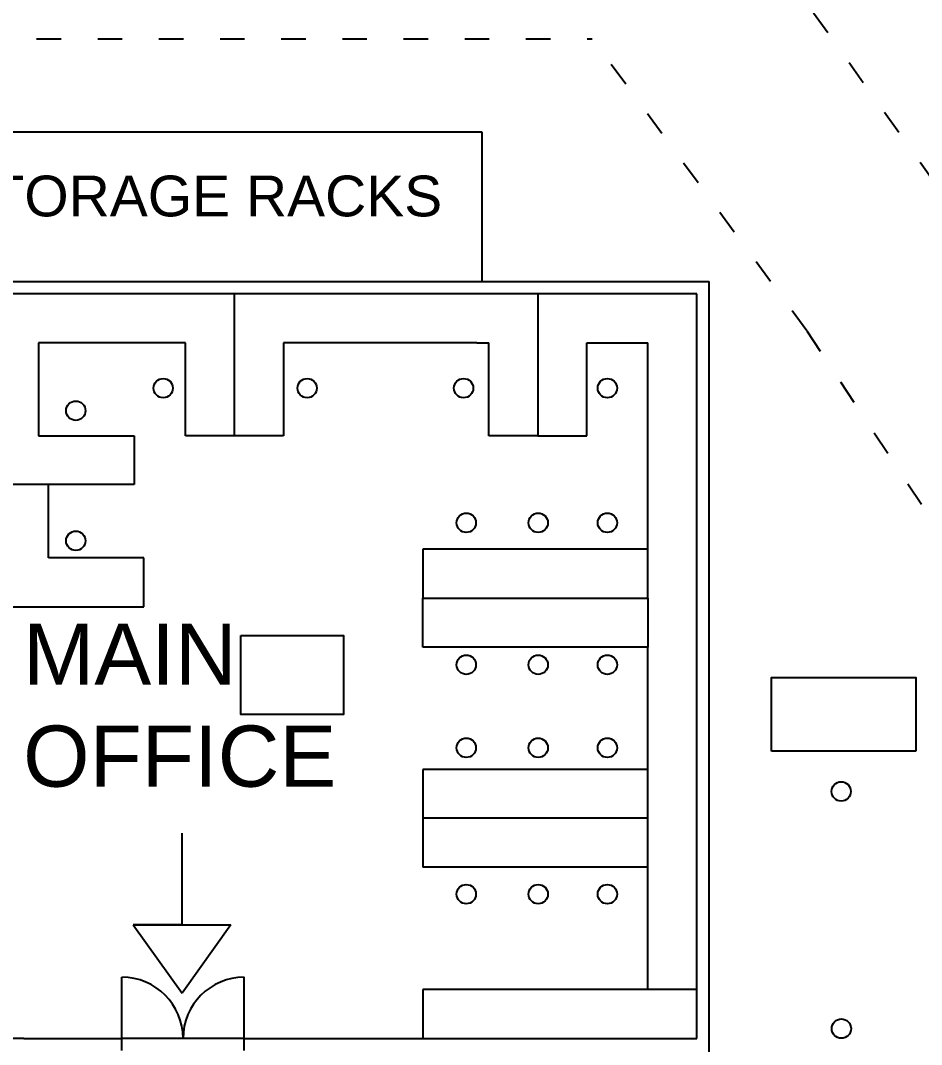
# Model space of a CAD drawing. Header units: inches. Extents: x 8624 to 20537, y 780 to 7738.
# Drawn here: x 17703 to 18145, y 1767 to 2270 of the extents above; entities that cross this region are included whole.
import ezdxf

# ---------------------------------------------------------------- set-up
doc = ezdxf.new("R2010")
doc.units = ezdxf.units.IN
doc.header["$MEASUREMENT"] = 0
doc.linetypes.add('ACAD_ISO03W100', pattern=[30, 12, -18])
doc.styles.get("Standard").update_dxf_attribs({"font": 'arial.ttf'})

msp = doc.modelspace()

# ---------------------------------------------------------------- linework, layer by layer
at = {"color": 2, "linetype": 'ACAD_ISO03W100'}
for p, q in [((18221.03, 2092.61), (18023.14, 2370.19)), ((17531.14, 2260.71), (17983.64, 2260.71)), ((18088.82, 2117.52), (17983.64, 2260.71)), ((18088.82, 2117.52), (18183.28, 1974.61))]:
    msp.add_line(p, q, dxfattribs=at)
at = {"color": 114}
for p, q in [((17524.96, 2215), (17929.49, 2215)), ((17929.49, 2215), (17929.49, 2141.61))]:
    msp.add_line(p, q, dxfattribs=at)
for p, q in [((17524.96, 2141.61), (18034.96, 2141.61)), ((18034.96, 2141.61), (18040.96, 2141.61)), ((18040.96, 1682.61), (18040.96, 2141.61)), ((18034.96, 2135.61), (17536.96, 2135.61)), ((18034.96, 1770.32), (18034.96, 2135.61)), ((17704.96, 1770.32), (17692.96, 1770.32)), ((17704.96, 1770.32), (17752.96, 1770.32)), ((17752.96, 1764.32), (17752.96, 1770.32)), ((17812.96, 1770.32), (17860.96, 1770.32)), ((17812.96, 1764.32), (17812.96, 1770.32)), ((17860.96, 1770.32), (18034.96, 1770.32))]:
    msp.add_line(p, q)
at = {"color": 4}
for p, q in [((17808.16, 2066.01), (17808.16, 2135.61)), ((17956.96, 2135.61), (17926.96, 2135.61)), ((18010.96, 2135.61), (17956.96, 2135.61)), ((17956.96, 2135.61), (17956.96, 2111.61)), ((17784.16, 2111.61), (17712.16, 2111.61)), ((17712.16, 2111.61), (17712.16, 2066.01)), ((17784.16, 2066.01), (17784.16, 2111.61)), ((17926.96, 2111.61), (17832.16, 2111.61)), ((17832.16, 2111.61), (17832.16, 2066.01)), ((17926.96, 2111.61), (17932.96, 2111.61)), ((17932.96, 2066.01), (17932.96, 2111.61)), ((17956.96, 2111.61), (17956.96, 2066.01)), ((17980.96, 2111.61), (18010.96, 2111.61)), ((17980.96, 2066.01), (17980.96, 2111.61)), ((18010.96, 2070.32), (18010.96, 2111.61)), ((18010.96, 2010.32), (18010.96, 2070.32)), ((17712.16, 2066.01), (17758.96, 2066.01)), ((17758.96, 2066.01), (17758.96, 2042.01)), ((17808.16, 2066.01), (17784.16, 2066.01)), ((17832.16, 2066.01), (17808.16, 2066.01)), ((17956.96, 2066.01), (17932.96, 2066.01)), ((17956.96, 2066.01), (17980.96, 2066.01)), ((17758.96, 2042.01), (17692.96, 2042.01)), ((17716.96, 2006.01), (17716.96, 2042.01)), ((18010.96, 2010.32), (17900.56, 2010.32)), ((17900.56, 2010.32), (17900.56, 1986.32)), ((18010.96, 1986.32), (18010.96, 2010.32)), ((17763.76, 2006.01), (17716.96, 2006.01)), ((17763.76, 1982.01), (17763.76, 2006.01)), ((17900.56, 1962.32), (17900.56, 1986.32)), ((17900.56, 1986.32), (18010.96, 1986.32)), ((18010.96, 1986.32), (18010.96, 1962.32)), ((17692.96, 1982.01), (17716.96, 1982.01)), ((17716.96, 1982.01), (17763.76, 1982.01)), ((18010.96, 1962.32), (17900.56, 1962.32)), ((18010.96, 1902.32), (18010.96, 1962.32)), ((18010.96, 1902.32), (17900.56, 1902.32)), ((17900.56, 1902.32), (17900.56, 1878.32)), ((18010.96, 1878.32), (18010.96, 1902.32)), ((18010.96, 1878.32), (17900.56, 1878.32)), ((17900.56, 1878.32), (17900.56, 1854.32)), ((18010.96, 1854.32), (18010.96, 1878.32)), ((18010.96, 1854.32), (17900.56, 1854.32)), ((18010.96, 1794.32), (18010.96, 1854.32)), ((18010.96, 1794.32), (17900.56, 1794.32)), ((17900.56, 1794.32), (17900.56, 1770.32)), ((18034.96, 1794.32), (18010.96, 1794.32))]:
    msp.add_line(p, q, dxfattribs=at)
at = {"color": 61}
for p, q in [((18010.96, 2135.61), (17962.96, 2135.61)), ((18010.96, 2135.61), (17962.96, 2135.61)), ((18034.96, 1770.32), (18034.96, 1794.32)), ((18034.96, 1770.32), (18034.96, 1794.32))]:
    msp.add_line(p, q, dxfattribs=at)
at = {"color": 5}
msp.add_line((18142.38, 1911.26), (18071.54, 1911.26), dxfattribs=at)
at = {"color": 1}
for p, q in [((17782.46, 1826), (17782.46, 1871)), ((17782.46, 1826), (17758.46, 1826)), ((17758.46, 1826), (17782.46, 1826)), ((17758.46, 1826), (17782.46, 1792.5)), ((17782.46, 1826), (17806.46, 1826)), ((17806.46, 1826), (17782.46, 1792.5)), ((17752.96, 1770.32), (17752.96, 1800.32)), ((17812.96, 1770.32), (17812.96, 1800.32)), ((17812.96, 1770.32), (17752.96, 1770.32))]:
    msp.add_line(p, q, dxfattribs=at)
at = {"color": 4}
msp.add_lwpolyline([(17811.31, 1967.97), (17861.72, 1967.97), (17861.72, 1929.24), (17811.31, 1929.24)], close=True, dxfattribs=at)
at = {"color": 5}
msp.add_lwpolyline([(18071.54, 1911.26), (18071.54, 1947.3), (18142.38, 1947.3), (18142.38, 1911.26)], dxfattribs=at)
at = {"color": 4}
for centre in [(17773.22, 2089.33), (17843.82, 2089.33), (17920.55, 2089.33), (17991.05, 2089.33), (17730.36, 2078.28), (17921.88, 2023.28), (17957.13, 2023.28), (17991.05, 2023.28), (17730.36, 2014.45), (17921.88, 1953.63), (17957.13, 1953.63), (17991.05, 1953.63), (17921.88, 1912.9), (17957.13, 1912.9), (17991.05, 1912.9), (17921.88, 1841.09), (17957.13, 1841.09), (17991.05, 1841.09)]:
    msp.add_circle(centre, 4.74, dxfattribs=at)
at = {"color": 0}
for centre in [(18105.71, 1891.47), (18105.8, 1775.12)]:
    msp.add_circle(centre, 4.74, dxfattribs=at)
at = {"color": 1}
for centre, start, end in [((17752.96, 1770.32), 0, 90), ((17812.96, 1770.32), 90, 180)]:
    msp.add_arc(centre, 30, start, end, dxfattribs=at)

# ---------------------------------------------------------------- texts
at = {"color": 6, "attachment_point": 1}
for s, width, insert, char_height in [('   SHEETS STORAGE RACKS', 516.2626, (17526.62, 2193.6), 20), ('MAIN \\POFFICE', 177.5634, (17704.53, 1973.81), 30)]:
    msp.add_mtext_dynamic_manual_height_columns(s, width=width, gutter_width=1, heights=[0], dxfattribs=dict(at, insert=insert, char_height=char_height))

doc.saveas('drawing.dxf')
